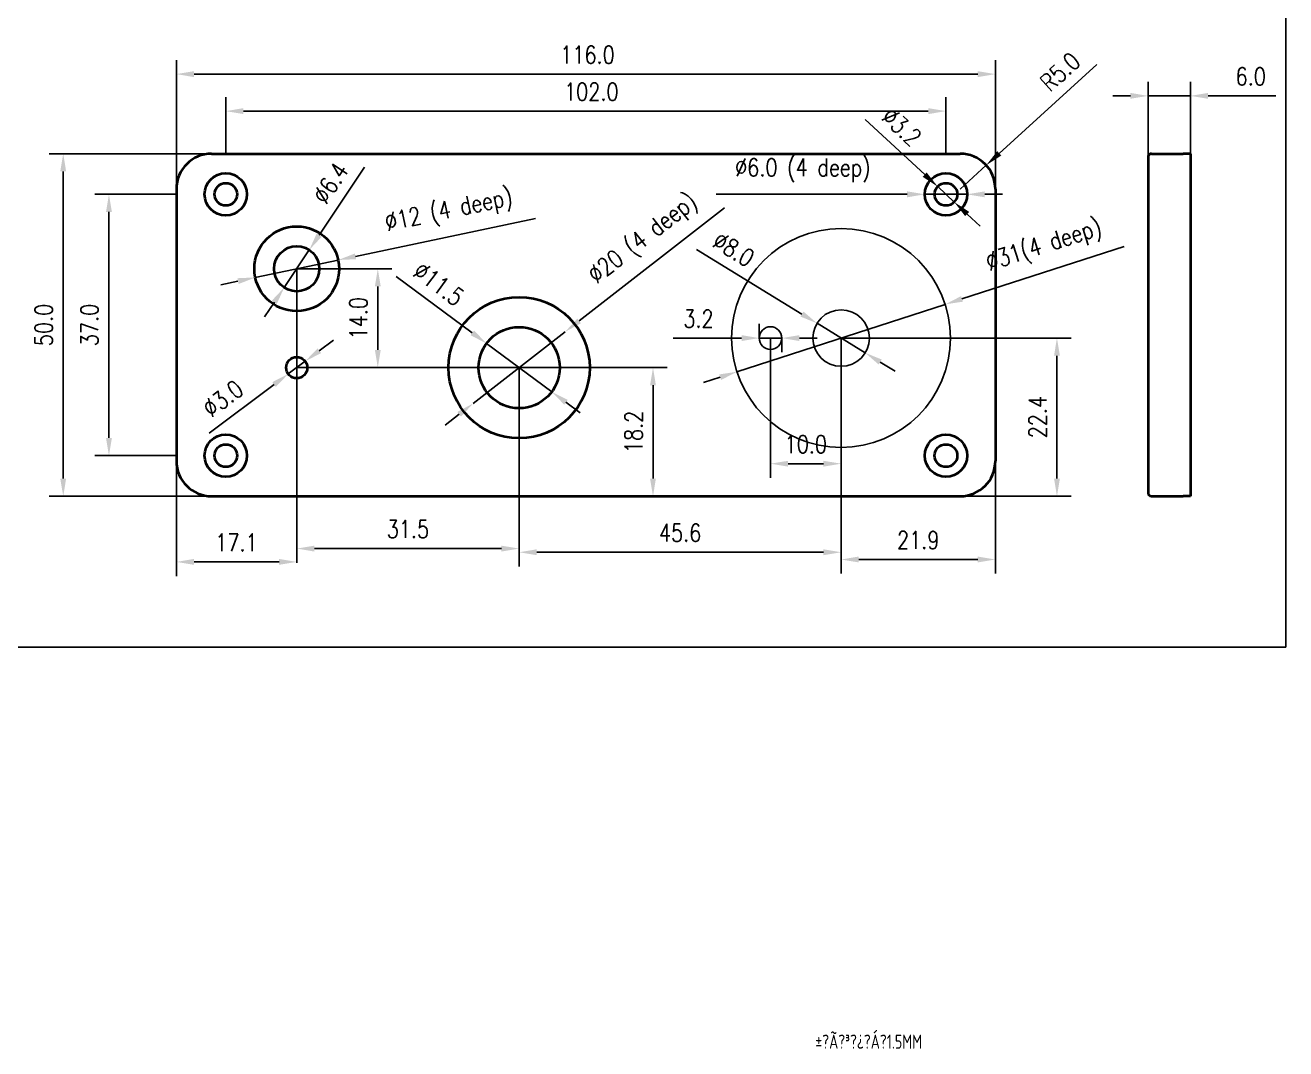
# Model space of a CAD drawing. Extents: x 2504 to 3118, y 66 to 340.
# Drawn here: x 2697.9 to 2876.5, y 86.5 to 231.4 of the extents above; entities that cross this region are included whole.
import ezdxf

# ---------------------------------------------------------------- set-up
doc = ezdxf.new("R2010")
doc.units = 0
doc.header["$MEASUREMENT"] = 0
doc.layers.get('0').update_dxf_attribs({"linetype": 'CONTINUOUS'})
doc.layers.get('DEFPOINTS').update_dxf_attribs({"linetype": 'CONTINUOUS'})
doc.layers.add('尺寸标注', color=7, linetype='CONTINUOUS')
doc.styles.add('PC_TEXTSTYLE', font='isocp.shx', dxfattribs={"width": 0.8, "bigfont": 'hzfs.shx'})
doc.styles.add('TH_GBDIM', font='romans.shx', dxfattribs={"width": 0.8, "bigfont": 'gbcbig.shx'})
doc.dimstyles.new('TH_GBDIM', dxfattribs={"dimtxt": 2.5, "dimasz": 2.5, "dimexe": 2, "dimexo": 0, "dimgap": 1.5, "dimtad": 1, "dimdec": 1, "dimzin": 0, "dimdsep": 46, "dimtxsty": 'TH_GBDIM', "dimcen": 2.5, "dimclrd": 5, "dimclre": 5, "dimclrt": 256, "dimadec": 0, "dimazin": 0, "dimtfac": 0.714286, "dimtdec": 1, "dimtmove": 0, "dimatfit": 3, "dimfxl": 1, "dimtzin": 0, "dimlwd": -1, "dimlwe": -1, "dimarcsym": 0})

# ---------------------------------------------------------------- blocks, each defined once
blk = doc.blocks.new('*D40')
at = {"color": 5, "ltscale": 5, "transparency": 16777216}
for p, q in [((2719.32, 208.2), (2719.32, 226.47)), ((2835.32, 208.2), (2835.32, 226.47)), ((2721.82, 224.47), (2832.82, 224.47))]:
    blk.add_line(p, q, dxfattribs=at)
for points in [[(2721.82, 224.89), (2721.82, 224.05), (2719.32, 224.47)], [(2832.82, 224.89), (2832.82, 224.05), (2835.32, 224.47)]]:
    blk.add_solid(points, dxfattribs=at)
at = {"layer": 'DEFPOINTS', "color": 0, "ltscale": 5, "transparency": 16777216}
for p in [(2835.32, 224.47), (2719.32, 208.2), (2835.32, 208.2)]:
    blk.add_point(p, dxfattribs=at)
at = {"lineweight": 40, "ltscale": 5, "transparency": 16777216, "insert": (2777.55, 227.22), "char_height": 2.5, "attachment_point": 5, "style": 'TH_GBDIM'}
blk.add_mtext('116.0{}{}', dxfattribs=at)
blk = doc.blocks.new('*D36')
at = {"color": 5, "ltscale": 5, "transparency": 16777216}
for p, q in [((2726.32, 213.2), (2726.32, 221.23)), ((2828.32, 213.2), (2828.32, 221.23)), ((2728.82, 219.23), (2825.82, 219.23))]:
    blk.add_line(p, q, dxfattribs=at)
for points in [[(2728.82, 219.65), (2728.82, 218.81), (2726.32, 219.23)], [(2825.82, 219.65), (2825.82, 218.81), (2828.32, 219.23)]]:
    blk.add_solid(points, dxfattribs=at)
at = {"layer": 'DEFPOINTS', "color": 0, "ltscale": 5, "transparency": 16777216}
for p in [(2828.32, 219.23), (2726.32, 213.2), (2828.32, 213.2)]:
    blk.add_point(p, dxfattribs=at)
at = {"lineweight": 40, "ltscale": 5, "transparency": 16777216, "insert": (2778.09, 221.98), "char_height": 2.5, "attachment_point": 5, "style": 'TH_GBDIM'}
blk.add_mtext('102.0', dxfattribs=at)
blk = doc.blocks.new('*D41')
at = {"color": 5, "ltscale": 5, "transparency": 16777216}
for p, q in [((2724.32, 213.2), (2701.3, 213.2)), ((2703.3, 210.7), (2703.3, 167.2)), ((2724.32, 164.7), (2701.3, 164.7))]:
    blk.add_line(p, q, dxfattribs=at)
for points in [[(2702.88, 210.7), (2703.71, 210.7), (2703.3, 213.2)], [(2702.88, 167.2), (2703.71, 167.2), (2703.3, 164.7)]]:
    blk.add_solid(points, dxfattribs=at)
at = {"layer": 'DEFPOINTS', "color": 0, "ltscale": 5, "transparency": 16777216}
for p in [(2724.32, 213.2), (2703.3, 164.7), (2724.32, 164.7)]:
    blk.add_point(p, dxfattribs=at)
at = {"lineweight": 40, "ltscale": 5, "transparency": 16777216, "insert": (2700.55, 188.95), "char_height": 2.5, "attachment_point": 5, "rotation": 90, "style": 'TH_GBDIM'}
blk.add_mtext('50.0{}{}', dxfattribs=at)
blk = doc.blocks.new('*D37')
at = {"color": 5, "ltscale": 5, "transparency": 16777216}
for p, q in [((2719.32, 207.45), (2707.77, 207.45)), ((2709.77, 204.95), (2709.77, 172.95)), ((2719.32, 170.45), (2707.77, 170.45))]:
    blk.add_line(p, q, dxfattribs=at)
for points in [[(2709.36, 204.95), (2710.19, 204.95), (2709.77, 207.45)], [(2709.36, 172.95), (2710.19, 172.95), (2709.77, 170.45)]]:
    blk.add_solid(points, dxfattribs=at)
at = {"layer": 'DEFPOINTS', "color": 0, "ltscale": 5, "transparency": 16777216}
for p in [(2719.32, 207.45), (2709.77, 170.45), (2719.32, 170.45)]:
    blk.add_point(p, dxfattribs=at)
at = {"lineweight": 40, "ltscale": 5, "transparency": 16777216, "insert": (2707.02, 188.95), "char_height": 2.5, "attachment_point": 5, "rotation": 90, "style": 'TH_GBDIM'}
blk.add_mtext('37.0', dxfattribs=at)
blk = doc.blocks.new('*D42')
at = {"color": 5, "ltscale": 5, "transparency": 16777216}
for p, q in [((2849.7, 225.84), (2835.87, 213.25)), ((2830.32, 208.2), (2834.02, 211.57))]:
    blk.add_line(p, q, dxfattribs=at)
blk.add_solid([(2835.59, 213.56), (2836.15, 212.94), (2834.02, 211.57)], dxfattribs=at)
at = {"layer": 'DEFPOINTS', "color": 0, "ltscale": 5, "transparency": 16777216}
for p in [(2834.02, 211.57), (2830.32, 208.2)]:
    blk.add_point(p, dxfattribs=at)
at = {"lineweight": 40, "ltscale": 5, "transparency": 16777216, "insert": (2844.49, 224.81), "char_height": 2.5, "attachment_point": 5, "rotation": 42.3037, "style": 'TH_GBDIM'}
blk.add_mtext('R5.0', dxfattribs=at)
blk = doc.blocks.new('*D43')
at = {"color": 5, "ltscale": 5, "transparency": 16777216}
for p, q in [((2856.94, 212.7), (2856.94, 223.39)), ((2862.94, 213.2), (2862.94, 223.39)), ((2854.44, 221.39), (2851.94, 221.39)), ((2856.94, 221.39), (2862.94, 221.39)), ((2865.44, 221.39), (2875.03, 221.39))]:
    blk.add_line(p, q, dxfattribs=at)
for points in [[(2854.44, 221.81), (2854.44, 220.98), (2856.94, 221.39)], [(2865.44, 221.81), (2865.44, 220.98), (2862.94, 221.39)]]:
    blk.add_solid(points, dxfattribs=at)
at = {"layer": 'DEFPOINTS', "color": 0, "ltscale": 5, "transparency": 16777216}
for p in [(2862.94, 221.39), (2856.94, 212.7), (2862.94, 213.2)]:
    blk.add_point(p, dxfattribs=at)
at = {"lineweight": 40, "ltscale": 5, "transparency": 16777216, "insert": (2871.49, 224.14), "char_height": 2.5, "attachment_point": 5, "style": 'TH_GBDIM'}
blk.add_mtext('6.0', dxfattribs=at)
blk = doc.blocks.new('*D38')
at = {"layer": 'DEFPOINTS', "color": 0, "ltscale": 5, "transparency": 16777216}
for p in [(2827.15, 208.54), (2829.49, 206.36)]:
    blk.add_point(p, dxfattribs=at)
at = {"layer": '尺寸标注', "color": 5, "ltscale": 5, "transparency": 16777216}
for p, q in [((2816.88, 218.05), (2825.31, 210.24)), ((2829.49, 206.36), (2827.15, 208.54)), ((2831.33, 204.66), (2833.16, 202.96))]:
    blk.add_line(p, q, dxfattribs=at)
for points in [[(2825.59, 210.54), (2825.03, 209.93), (2827.15, 208.54)], [(2831.61, 204.97), (2831.04, 204.36), (2829.49, 206.36)]]:
    blk.add_solid(points, dxfattribs=at)
at = {"layer": '尺寸标注', "lineweight": 40, "ltscale": 5, "transparency": 16777216, "insert": (2822.05, 217.01), "char_height": 2.5, "attachment_point": 5, "rotation": 317.1756, "style": 'TH_GBDIM'}
blk.add_mtext('∅3.2', dxfattribs=at)
blk = doc.blocks.new('*D39')
at = {"layer": 'DEFPOINTS', "color": 0, "ltscale": 5, "transparency": 16777216}
for p in [(2825.32, 207.45), (2831.32, 207.45)]:
    blk.add_point(p, dxfattribs=at)
at = {"layer": '尺寸标注', "color": 5, "ltscale": 5, "transparency": 16777216}
for p, q in [((2795.79, 207.45), (2822.82, 207.45)), ((2831.32, 207.45), (2825.32, 207.45)), ((2833.82, 207.45), (2836.32, 207.45))]:
    blk.add_line(p, q, dxfattribs=at)
for points in [[(2822.82, 207.87), (2822.82, 207.03), (2825.32, 207.45)], [(2833.82, 207.87), (2833.82, 207.03), (2831.32, 207.45)]]:
    blk.add_solid(points, dxfattribs=at)
at = {"layer": '尺寸标注', "lineweight": 40, "ltscale": 5, "transparency": 16777216, "insert": (2808.06, 210.85), "char_height": 2.5, "attachment_point": 5, "style": 'TH_GBDIM'}
blk.add_mtext('∅6.0 (4 deep)', dxfattribs=at)
blk = doc.blocks.new('*D44')
at = {"layer": 'DEFPOINTS', "color": 0, "ltscale": 5, "transparency": 16777216}
for p in [(2813.47, 187.1), (2835.32, 169.7), (2813.47, 155.74)]:
    blk.add_point(p, dxfattribs=at)
at = {"layer": '尺寸标注', "color": 5, "ltscale": 5, "transparency": 16777216}
for p, q in [((2813.47, 187.1), (2813.47, 153.74)), ((2835.32, 169.7), (2835.32, 153.74)), ((2832.82, 155.74), (2815.97, 155.74))]:
    blk.add_line(p, q, dxfattribs=at)
for points in [[(2815.97, 156.16), (2815.97, 155.33), (2813.47, 155.74)], [(2832.82, 156.16), (2832.82, 155.33), (2835.32, 155.74)]]:
    blk.add_solid(points, dxfattribs=at)
at = {"layer": '尺寸标注', "lineweight": 40, "ltscale": 5, "transparency": 16777216, "insert": (2824.39, 158.49), "char_height": 2.5, "attachment_point": 5, "style": 'TH_GBDIM'}
blk.add_mtext('21.9', dxfattribs=at)
blk = doc.blocks.new('*D45')
at = {"layer": 'DEFPOINTS', "color": 0, "ltscale": 5, "transparency": 16777216}
for p in [(2767.87, 182.91), (2813.47, 172.11), (2767.87, 156.77)]:
    blk.add_point(p, dxfattribs=at)
at = {"layer": '尺寸标注', "color": 5, "ltscale": 5, "transparency": 16777216}
for p, q in [((2767.87, 182.91), (2767.87, 154.77)), ((2813.47, 172.11), (2813.47, 154.77)), ((2810.97, 156.77), (2770.37, 156.77))]:
    blk.add_line(p, q, dxfattribs=at)
for points in [[(2770.37, 157.19), (2770.37, 156.35), (2767.87, 156.77)], [(2810.97, 157.19), (2810.97, 156.35), (2813.47, 156.77)]]:
    blk.add_solid(points, dxfattribs=at)
at = {"layer": '尺寸标注', "lineweight": 40, "ltscale": 5, "transparency": 16777216, "insert": (2790.67, 159.52), "char_height": 2.5, "attachment_point": 5, "style": 'TH_GBDIM'}
blk.add_mtext('45.6', dxfattribs=at)
blk = doc.blocks.new('*D46')
at = {"layer": 'DEFPOINTS', "color": 0, "ltscale": 5, "transparency": 16777216}
for p in [(2736.37, 196.91), (2767.87, 164.7), (2736.37, 157.29)]:
    blk.add_point(p, dxfattribs=at)
at = {"layer": '尺寸标注', "color": 5, "ltscale": 5, "transparency": 16777216}
for p, q in [((2736.37, 196.91), (2736.37, 155.29)), ((2767.87, 164.7), (2767.87, 155.29)), ((2765.37, 157.29), (2738.87, 157.29))]:
    blk.add_line(p, q, dxfattribs=at)
for points in [[(2738.87, 157.7), (2738.87, 156.87), (2736.37, 157.29)], [(2765.37, 157.7), (2765.37, 156.87), (2767.87, 157.29)]]:
    blk.add_solid(points, dxfattribs=at)
at = {"layer": '尺寸标注', "lineweight": 40, "ltscale": 5, "transparency": 16777216, "insert": (2752.12, 160.04), "char_height": 2.5, "attachment_point": 5, "style": 'TH_GBDIM'}
blk.add_mtext('31.5', dxfattribs=at)
blk = doc.blocks.new('*D47')
at = {"layer": 'DEFPOINTS', "color": 0, "ltscale": 5, "transparency": 16777216}
for p in [(2719.32, 169.7), (2719.32, 155.4), (2736.37, 155.29)]:
    blk.add_point(p, dxfattribs=at)
at = {"layer": '尺寸标注', "color": 5, "ltscale": 5, "transparency": 16777216}
for p, q in [((2719.32, 169.7), (2719.32, 153.4)), ((2736.37, 155.29), (2736.37, 157.4)), ((2733.87, 155.4), (2721.82, 155.4))]:
    blk.add_line(p, q, dxfattribs=at)
for points in [[(2721.82, 155.82), (2721.82, 154.99), (2719.32, 155.4)], [(2733.87, 155.82), (2733.87, 154.99), (2736.37, 155.4)]]:
    blk.add_solid(points, dxfattribs=at)
at = {"layer": '尺寸标注', "lineweight": 40, "ltscale": 5, "transparency": 16777216, "insert": (2727.84, 158.15), "char_height": 2.5, "attachment_point": 5, "style": 'TH_GBDIM'}
blk.add_mtext('17.1', dxfattribs=at)
blk = doc.blocks.new('*D48')
at = {"layer": 'DEFPOINTS', "color": 0, "ltscale": 5, "transparency": 16777216}
for p in [(2736.37, 182.91), (2767.87, 164.7), (2786.83, 164.7)]:
    blk.add_point(p, dxfattribs=at)
at = {"layer": '尺寸标注', "color": 5, "ltscale": 5, "transparency": 16777216}
for p, q in [((2736.37, 182.91), (2788.83, 182.91)), ((2786.83, 180.41), (2786.83, 167.2)), ((2767.87, 164.7), (2788.83, 164.7))]:
    blk.add_line(p, q, dxfattribs=at)
for points in [[(2786.41, 180.41), (2787.24, 180.41), (2786.83, 182.91)], [(2786.41, 167.2), (2787.24, 167.2), (2786.83, 164.7)]]:
    blk.add_solid(points, dxfattribs=at)
at = {"layer": '尺寸标注', "lineweight": 40, "ltscale": 5, "transparency": 16777216, "insert": (2784.08, 173.81), "char_height": 2.5, "attachment_point": 5, "rotation": 90, "style": 'TH_GBDIM'}
blk.add_mtext('18.2', dxfattribs=at)
blk = doc.blocks.new('*D49')
at = {"layer": 'DEFPOINTS', "color": 0, "ltscale": 5, "transparency": 16777216}
for p in [(2813.47, 187.1), (2830.32, 164.7), (2844.04, 164.7)]:
    blk.add_point(p, dxfattribs=at)
at = {"layer": '尺寸标注', "color": 5, "ltscale": 5, "transparency": 16777216}
for p, q in [((2813.47, 187.1), (2846.04, 187.1)), ((2844.04, 184.6), (2844.04, 167.2)), ((2830.32, 164.7), (2846.04, 164.7))]:
    blk.add_line(p, q, dxfattribs=at)
for points in [[(2843.63, 184.6), (2844.46, 184.6), (2844.04, 187.1)], [(2843.63, 167.2), (2844.46, 167.2), (2844.04, 164.7)]]:
    blk.add_solid(points, dxfattribs=at)
at = {"layer": '尺寸标注', "lineweight": 40, "ltscale": 5, "transparency": 16777216, "insert": (2841.29, 175.9), "char_height": 2.5, "attachment_point": 5, "rotation": 90, "style": 'TH_GBDIM'}
blk.add_mtext('22.4', dxfattribs=at)
blk = doc.blocks.new('*D50')
at = {"layer": 'DEFPOINTS', "color": 0, "ltscale": 5, "transparency": 16777216}
for p in [(2763.25, 186.34), (2772.49, 179.49)]:
    blk.add_point(p, dxfattribs=at)
at = {"layer": '尺寸标注', "color": 5, "ltscale": 5, "transparency": 16777216}
for p, q in [((2750.46, 195.8), (2761.24, 187.82)), ((2772.49, 179.49), (2763.25, 186.34)), ((2774.5, 178.01), (2776.51, 176.52))]:
    blk.add_line(p, q, dxfattribs=at)
for points in [[(2761.49, 188.16), (2760.99, 187.49), (2763.25, 186.34)], [(2774.75, 178.34), (2774.25, 177.67), (2772.49, 179.49)]]:
    blk.add_solid(points, dxfattribs=at)
at = {"layer": '尺寸标注', "lineweight": 40, "ltscale": 5, "transparency": 16777216, "insert": (2756.48, 194.77), "char_height": 2.5, "attachment_point": 5, "rotation": 323.4884, "style": 'TH_GBDIM'}
blk.add_mtext('∅11.5', dxfattribs=at)
blk = doc.blocks.new('*D51')
at = {"layer": 'DEFPOINTS', "color": 0, "ltscale": 5, "transparency": 16777216}
for p in [(2774.39, 187.99), (2761.35, 177.84)]:
    blk.add_point(p, dxfattribs=at)
at = {"layer": '尺寸标注', "color": 5, "ltscale": 5, "transparency": 16777216}
for p, q in [((2796.95, 205.52), (2776.36, 189.52)), ((2761.35, 177.84), (2774.39, 187.99)), ((2759.37, 176.31), (2757.4, 174.77))]:
    blk.add_line(p, q, dxfattribs=at)
for points in [[(2776.11, 189.85), (2776.62, 189.19), (2774.39, 187.99)], [(2759.12, 176.64), (2759.63, 175.98), (2761.35, 177.84)]]:
    blk.add_solid(points, dxfattribs=at)
at = {"layer": '尺寸标注', "lineweight": 40, "ltscale": 5, "transparency": 16777216, "insert": (2785.55, 200.98), "char_height": 2.5, "attachment_point": 5, "rotation": 37.8666, "style": 'TH_GBDIM'}
blk.add_mtext('%%C20 (4 deep)', dxfattribs=at)
blk = doc.blocks.new('*D52')
at = {"layer": 'DEFPOINTS', "color": 0, "ltscale": 5, "transparency": 16777216}
for p in [(2737.57, 183.81), (2735.17, 182.02)]:
    blk.add_point(p, dxfattribs=at)
at = {"layer": '尺寸标注', "color": 5, "ltscale": 5, "transparency": 16777216}
for p, q in [((2739.57, 185.31), (2741.58, 186.8)), ((2737.57, 183.81), (2735.17, 182.02)), ((2723.95, 173.65), (2733.16, 180.52))]:
    blk.add_line(p, q, dxfattribs=at)
for points in [[(2739.33, 185.64), (2739.82, 184.97), (2737.57, 183.81)], [(2732.91, 180.86), (2733.41, 180.19), (2735.17, 182.02)]]:
    blk.add_solid(points, dxfattribs=at)
at = {"layer": '尺寸标注', "lineweight": 40, "ltscale": 5, "transparency": 16777216, "insert": (2725.91, 178.54), "char_height": 2.5, "attachment_point": 5, "rotation": 36.7252, "style": 'TH_GBDIM'}
blk.add_mtext('∅3.0', dxfattribs=at)
blk = doc.blocks.new('*D53')
at = {"layer": 'DEFPOINTS', "color": 0, "ltscale": 5, "transparency": 16777216}
for p in [(2810.06, 189.19), (2816.88, 185.01)]:
    blk.add_point(p, dxfattribs=at)
at = {"layer": '尺寸标注', "color": 5, "ltscale": 5, "transparency": 16777216}
for p, q in [((2792.97, 199.66), (2807.93, 190.5)), ((2816.88, 185.01), (2810.06, 189.19)), ((2819.01, 183.7), (2821.14, 182.4))]:
    blk.add_line(p, q, dxfattribs=at)
for points in [[(2808.14, 190.85), (2807.71, 190.14), (2810.06, 189.19)], [(2819.23, 184.06), (2818.79, 183.35), (2816.88, 185.01)]]:
    blk.add_solid(points, dxfattribs=at)
at = {"layer": '尺寸标注', "lineweight": 40, "ltscale": 5, "transparency": 16777216, "insert": (2798.24, 199.66), "char_height": 2.5, "attachment_point": 5, "rotation": 328.5024, "style": 'TH_GBDIM'}
blk.add_mtext('∅8.0', dxfattribs=at)
blk = doc.blocks.new('*D54')
at = {"layer": 'DEFPOINTS', "color": 0, "ltscale": 5, "transparency": 16777216}
for p in [(2828.22, 191.87), (2798.72, 182.33)]:
    blk.add_point(p, dxfattribs=at)
at = {"layer": '尺寸标注', "color": 5, "ltscale": 5, "transparency": 16777216}
for p, q in [((2853.57, 200.08), (2830.59, 192.64)), ((2798.72, 182.33), (2828.22, 191.87)), ((2796.34, 181.56), (2793.97, 180.79))]:
    blk.add_line(p, q, dxfattribs=at)
for points in [[(2830.47, 193.04), (2830.72, 192.25), (2828.22, 191.87)], [(2796.22, 181.95), (2796.47, 181.16), (2798.72, 182.33)]]:
    blk.add_solid(points, dxfattribs=at)
at = {"layer": '尺寸标注', "lineweight": 40, "ltscale": 5, "transparency": 16777216, "insert": (2842.26, 200), "char_height": 2.5, "attachment_point": 5, "rotation": 17.9372, "style": 'TH_GBDIM'}
blk.add_mtext('%%C31(4 deep)', dxfattribs=at)
blk = doc.blocks.new('*D87')
at = {"layer": 'DEFPOINTS', "color": 0, "ltscale": 5, "transparency": 16777216}
for p in [(2738.15, 199.58), (2734.59, 194.25)]:
    blk.add_point(p, dxfattribs=at)
at = {"layer": '尺寸标注', "color": 5, "ltscale": 5, "transparency": 16777216}
for p, q in [((2745.98, 211.3), (2739.54, 201.65)), ((2734.59, 194.25), (2738.15, 199.58)), ((2733.2, 192.17), (2731.81, 190.1))]:
    blk.add_line(p, q, dxfattribs=at)
for points in [[(2739.19, 201.89), (2739.88, 201.42), (2738.15, 199.58)], [(2732.86, 192.41), (2733.55, 191.94), (2734.59, 194.25)]]:
    blk.add_solid(points, dxfattribs=at)
at = {"layer": '尺寸标注', "lineweight": 40, "ltscale": 5, "transparency": 16777216, "insert": (2741.16, 209.04), "char_height": 2.5, "attachment_point": 5, "rotation": 56.256, "style": 'TH_GBDIM'}
blk.add_mtext('∅6.4', dxfattribs=at)
blk = doc.blocks.new('*D88')
at = {"layer": 'DEFPOINTS', "color": 0, "ltscale": 5, "transparency": 16777216}
for p in [(2736.37, 196.91), (2741.37, 182.91), (2747.85, 182.91)]:
    blk.add_point(p, dxfattribs=at)
at = {"layer": '尺寸标注', "color": 5, "ltscale": 5, "transparency": 16777216}
for p, q in [((2736.37, 196.91), (2749.85, 196.91)), ((2747.85, 194.41), (2747.85, 185.41)), ((2741.37, 182.91), (2749.85, 182.91))]:
    blk.add_line(p, q, dxfattribs=at)
for points in [[(2747.44, 194.41), (2748.27, 194.41), (2747.85, 196.91)], [(2747.44, 185.41), (2748.27, 185.41), (2747.85, 182.91)]]:
    blk.add_solid(points, dxfattribs=at)
at = {"layer": '尺寸标注', "lineweight": 40, "ltscale": 5, "transparency": 16777216, "insert": (2745.1, 189.91), "char_height": 2.5, "attachment_point": 5, "rotation": 90, "style": 'TH_GBDIM'}
blk.add_mtext('14.0', dxfattribs=at)
blk = doc.blocks.new('*D89')
at = {"layer": 'DEFPOINTS', "color": 0, "ltscale": 5, "transparency": 16777216}
for p in [(2742.24, 198.15), (2730.5, 195.68)]:
    blk.add_point(p, dxfattribs=at)
at = {"layer": '尺寸标注', "color": 5, "ltscale": 5, "transparency": 16777216}
for p, q in [((2770.2, 204.04), (2744.69, 198.67)), ((2730.5, 195.68), (2742.24, 198.15)), ((2728.05, 195.16), (2725.6, 194.65))]:
    blk.add_line(p, q, dxfattribs=at)
for points in [[(2744.6, 199.07), (2744.77, 198.26), (2742.24, 198.15)], [(2727.97, 195.57), (2728.14, 194.75), (2730.5, 195.68)]]:
    blk.add_solid(points, dxfattribs=at)
at = {"layer": '尺寸标注', "lineweight": 40, "ltscale": 5, "transparency": 16777216, "insert": (2757.96, 204.94), "char_height": 2.5, "width": 22.8376, "attachment_point": 5, "rotation": 11.8954, "style": 'TH_GBDIM'}
blk.add_mtext('%%C12 (4 deep)', dxfattribs=at)
blk = doc.blocks.new('*D267')
at = {"layer": 'DEFPOINTS', "color": 0, "ltscale": 5, "transparency": 16777216}
for p in [(2803.47, 187.1), (2813.47, 187.1), (2813.47, 169.31)]:
    blk.add_point(p, dxfattribs=at)
at = {"layer": '尺寸标注', "color": 5, "ltscale": 5, "transparency": 16777216}
for p, q in [((2803.47, 187.1), (2803.47, 167.31)), ((2813.47, 187.1), (2813.47, 167.31)), ((2805.97, 169.31), (2810.97, 169.31))]:
    blk.add_line(p, q, dxfattribs=at)
for points in [[(2805.97, 169.72), (2805.97, 168.89), (2803.47, 169.31)], [(2810.97, 169.72), (2810.97, 168.89), (2813.47, 169.31)]]:
    blk.add_solid(points, dxfattribs=at)
at = {"layer": '尺寸标注', "ltscale": 5, "transparency": 16777216, "insert": (2808.47, 172.06), "char_height": 2.5, "attachment_point": 5, "style": 'TH_GBDIM'}
blk.add_mtext('10.0', dxfattribs=at)
blk = doc.blocks.new('*D268')
at = {"layer": 'DEFPOINTS', "color": 0, "ltscale": 5, "transparency": 16777216}
for p in [(2801.87, 187.09), (2801.87, 187.09), (2805.07, 187.1)]:
    blk.add_point(p, dxfattribs=at)
at = {"layer": '尺寸标注', "color": 5, "ltscale": 5, "transparency": 16777216}
for p, q in [((2801.87, 187.09), (2801.87, 189.09)), ((2799.37, 187.09), (2789.68, 187.09)), ((2805.07, 187.09), (2801.87, 187.09)), ((2805.07, 187.1), (2805.07, 185.09)), ((2807.57, 187.09), (2810.07, 187.09))]:
    blk.add_line(p, q, dxfattribs=at)
for points in [[(2799.37, 187.51), (2799.37, 186.68), (2801.87, 187.09)], [(2807.57, 187.51), (2807.57, 186.68), (2805.07, 187.09)]]:
    blk.add_solid(points, dxfattribs=at)
at = {"layer": '尺寸标注', "ltscale": 5, "transparency": 16777216, "insert": (2793.27, 189.84), "char_height": 2.5, "attachment_point": 5, "style": 'TH_GBDIM'}
blk.add_mtext('3.2', dxfattribs=at)

msp = doc.modelspace()

# ---------------------------------------------------------------- linework, layer by layer
at = {"lineweight": 40}
for p, q in [((2724.32, 213.2), (2830.32, 213.2)), ((2856.94, 212.7), (2856.94, 165.2)), ((2857.44, 213.2), (2861.94, 213.2)), ((2862.94, 213.2), (2861.94, 213.2)), ((2862.94, 213.2), (2862.94, 164.7)), ((2719.32, 208.2), (2719.32, 169.7)), ((2835.32, 208.2), (2835.32, 169.7)), ((2724.32, 164.7), (2830.32, 164.7)), ((2857.44, 164.7), (2861.94, 164.7)), ((2862.94, 164.7), (2861.94, 164.7))]:
    msp.add_line(p, q, dxfattribs=at)
for centre, radius in [((2726.32, 207.45), 3), ((2726.32, 207.45), 1.6), ((2828.32, 207.45), 3), ((2828.32, 207.45), 1.6), ((2767.87, 182.91), 5.75), ((2726.32, 170.45), 3), ((2828.32, 170.45), 3), ((2726.32, 170.45), 1.6), ((2828.32, 170.45), 1.6)]:
    msp.add_circle(centre, radius, dxfattribs=at)
for centre, radius, start, end in [((2724.32, 208.2), 5, 90, 180), ((2830.32, 208.2), 5, 0, 90), ((2857.44, 212.7), 0.5, 90, 180), ((2724.32, 169.7), 5, 180, 270), ((2830.32, 169.7), 5, 270, 0), ((2857.44, 165.2), 0.5, 180, 270)]:
    msp.add_arc(centre, radius, start, end, dxfattribs=at)
at = {"layer": '尺寸标注', "ltscale": 5}
msp.add_line((2813.47, 164.7), (2813.47, 187.1), dxfattribs=at)
msp.add_lwpolyline([(2503.63, 339.81), (2876.45, 339.81), (2876.45, 143.34), (2503.63, 143.34)], close=True, dxfattribs=at)
at = {"layer": '尺寸标注', "lineweight": 40, "ltscale": 5}
for centre, radius in [((2736.37, 196.91), 6), ((2736.37, 196.91), 3.2), ((2767.87, 182.91), 10), ((2736.37, 182.91), 1.5)]:
    msp.add_circle(centre, radius, dxfattribs=at)
at = {"layer": '尺寸标注', "ltscale": 5}
for centre, radius in [((2813.47, 187.1), 15.5), ((2813.47, 187.1), 4), ((2803.47, 187.1), 1.6)]:
    msp.add_circle(centre, radius, dxfattribs=at)

# ---------------------------------------------------------------- texts
at = {"linetype": 'ByBlock', "insert": (2809.82, 88.47), "char_height": 2, "width": 19.549, "attachment_point": 1, "style": 'PC_TEXTSTYLE'}
msp.add_mtext('±?Ã?³?¿?Á?1.5MM', dxfattribs=at)

# ---------------------------------------------------------------- dimensions: what is measured, and where the dimension line sits
at = {"lineweight": 40}
dim = msp.add_linear_dim(base=(2835.32, 224.47), p1=(2719.32, 208.2), p2=(2835.32, 208.2), text='<>{}{}', dimstyle='TH_GBDIM', override={"dimgap": 1.5, "dimtad": 1, "dimjust": 0, "dimdec": 1, "dimlfac": 1, "dimse1": 0, "dimse2": 0, "dimsd1": 0, "dimsd2": 0}, dxfattribs=at)
dim.commit()
dim.dimension.update_dxf_attribs({"geometry": '*D40', "text_midpoint": (2777.55, 224.47), "dimtype": 160})
dim = msp.add_radius_dim(center=(2830.32, 208.2), mpoint=(2834.02, 211.57), dimstyle='TH_GBDIM', dxfattribs=at)
dim.commit()
dim.dimension.update_dxf_attribs({"geometry": '*D42', "text_midpoint": (2846.34, 222.78), "dimtype": 164})
dim = msp.add_linear_dim(base=(2862.94, 221.39), p1=(2856.94, 212.7), p2=(2862.94, 213.2), dimstyle='TH_GBDIM', dxfattribs=at)
dim.commit()
dim.dimension.update_dxf_attribs({"geometry": '*D43', "text_midpoint": (2871.49, 224.14)})
dim = msp.add_linear_dim(base=(2828.32, 219.23), p1=(2726.32, 213.2), p2=(2828.32, 213.2), dimstyle='TH_GBDIM', dxfattribs=at)
dim.commit()
dim.dimension.update_dxf_attribs({"geometry": '*D36', "text_midpoint": (2778.09, 219.23), "dimtype": 160})
dim = msp.add_linear_dim(base=(2703.3, 164.7), p1=(2724.32, 213.2), p2=(2724.32, 164.7), angle=90, text='50.0{}{}', dimstyle='TH_GBDIM', override={"dimgap": 1.5, "dimtad": 1, "dimjust": 0, "dimdec": 1, "dimlfac": 1, "dimse1": 0, "dimse2": 0, "dimsd1": 0, "dimsd2": 0}, dxfattribs=at)
dim.commit()
dim.dimension.update_dxf_attribs({"geometry": '*D41', "text_midpoint": (2700.55, 188.95)})
dim = msp.add_linear_dim(base=(2709.77, 170.45), p1=(2719.32, 207.45), p2=(2719.32, 170.45), angle=90, dimstyle='TH_GBDIM', dxfattribs=at)
dim.commit()
dim.dimension.update_dxf_attribs({"geometry": '*D37', "text_midpoint": (2707.02, 188.95)})
at = {"layer": '尺寸标注', "lineweight": 40, "ltscale": 5}
for p1, p2, picture, middle in [((2829.49, 206.36), (2827.15, 208.54), '*D38', (2822.05, 217.01)), ((2734.59, 194.25), (2738.15, 199.58), '*D87', (2741.16, 209.04)), ((2772.49, 179.49), (2763.25, 186.34), '*D50', (2756.48, 194.77)), ((2737.57, 183.81), (2735.17, 182.02), '*D52', (2725.91, 178.54))]:
    dim = msp.add_diameter_dim_2p(p1=p1, p2=p2, dimstyle='TH_GBDIM', dxfattribs=at)
    dim.commit()
    dim.dimension.update_dxf_attribs({"geometry": picture, "text_midpoint": middle})
for p1, p2, text, picture, middle in [((2831.32, 207.45), (2825.32, 207.45), '<> (4 deep)', '*D39', (2808.06, 210.85)), ((2730.5, 195.68), (2742.24, 198.15), '%%C12 (4 deep)', '*D89', (2757.96, 204.94)), ((2761.35, 177.84), (2774.39, 187.99), '%%C20 (4 deep)', '*D51', (2785.55, 200.98))]:
    dim = msp.add_diameter_dim_2p(p1=p1, p2=p2, text=text, dimstyle='TH_GBDIM', dxfattribs=at)
    dim.commit()
    dim.dimension.update_dxf_attribs({"geometry": picture, "text_midpoint": middle})
dim = msp.add_diameter_dim_2p(p1=(2798.72, 182.33), p2=(2828.22, 191.87), text='%%C31(4 deep)', dimstyle='TH_GBDIM', override={"dimgap": 1.5, "dimtad": 1, "dimjust": 0, "dimtih": 0, "dimtoh": 0, "dimdec": 1, "dimlfac": 1, "dimse1": 0, "dimse2": 0, "dimsd1": 0, "dimsd2": 0, "dimtix": 0, "dimtofl": 1, "dimatfit": 3}, dxfattribs=at)
dim.commit()
dim.dimension.update_dxf_attribs({"geometry": '*D54', "text_midpoint": (2843.31, 196.76), "dimtype": 163})
dim = msp.add_diameter_dim_2p(p1=(2816.88, 185.01), p2=(2810.06, 189.19), dimstyle='TH_GBDIM', dxfattribs=at)
dim.commit()
dim.dimension.update_dxf_attribs({"geometry": '*D53', "text_midpoint": (2796.8, 197.31), "dimtype": 163})
for base, p1, p2, picture, middle in [((2736.37, 157.29), (2767.87, 164.7), (2736.37, 196.91), '*D46', (2752.12, 160.04)), ((2813.46876868, 155.74462957), (2835.31876868, 169.70008728), (2813.46876868, 187.10008728), '*D44', (2824.39376868, 158.49462957)), ((2767.87, 156.77), (2813.47, 172.11), (2767.87, 182.91), '*D45', (2790.67, 159.52)), ((2719.31876868, 155.40229236), (2736.36876868, 155.28507469), (2719.31876868, 169.70008728), '*D47', (2727.84376868, 158.15229236))]:
    dim = msp.add_linear_dim(base=base, p1=p1, p2=p2, dimstyle='TH_GBDIM', dxfattribs=at)
    dim.commit()
    dim.dimension.update_dxf_attribs({"geometry": picture, "text_midpoint": middle})
for base, p1, p2, picture, middle in [((2747.85, 182.91), (2736.37, 196.91), (2741.37, 182.91), '*D88', (2745.1, 189.91)), ((2844.04, 164.7), (2813.47, 187.1), (2830.32, 164.7), '*D49', (2841.29, 175.9))]:
    dim = msp.add_linear_dim(base=base, p1=p1, p2=p2, angle=90, dimstyle='TH_GBDIM', dxfattribs=at)
    dim.commit()
    dim.dimension.update_dxf_attribs({"geometry": picture, "text_midpoint": middle})
at = {"layer": '尺寸标注', "ltscale": 5}
for base, p1, p2, picture, middle in [((2801.87, 187.09), (2805.07, 187.1), (2801.87, 187.09), '*D268', (2793.27, 189.84)), ((2813.47, 169.31), (2803.47, 187.1), (2813.47, 187.1), '*D267', (2808.47, 172.06))]:
    dim = msp.add_linear_dim(base=base, p1=p1, p2=p2, dimstyle='TH_GBDIM', override={"dimfxl": 0.18}, dxfattribs=at)
    dim.commit()
    dim.dimension.update_dxf_attribs({"geometry": picture, "text_midpoint": middle})
at = {"layer": '尺寸标注', "lineweight": 40, "ltscale": 5}
dim = msp.add_linear_dim(base=(2786.83, 164.7), p1=(2736.37, 182.91), p2=(2767.87, 164.7), angle=90, dimstyle='TH_GBDIM', dxfattribs=at)
dim.commit()
dim.dimension.update_dxf_attribs({"geometry": '*D48', "text_midpoint": (2786.83, 173.81), "dimtype": 160})

doc.saveas('drawing.dxf')
